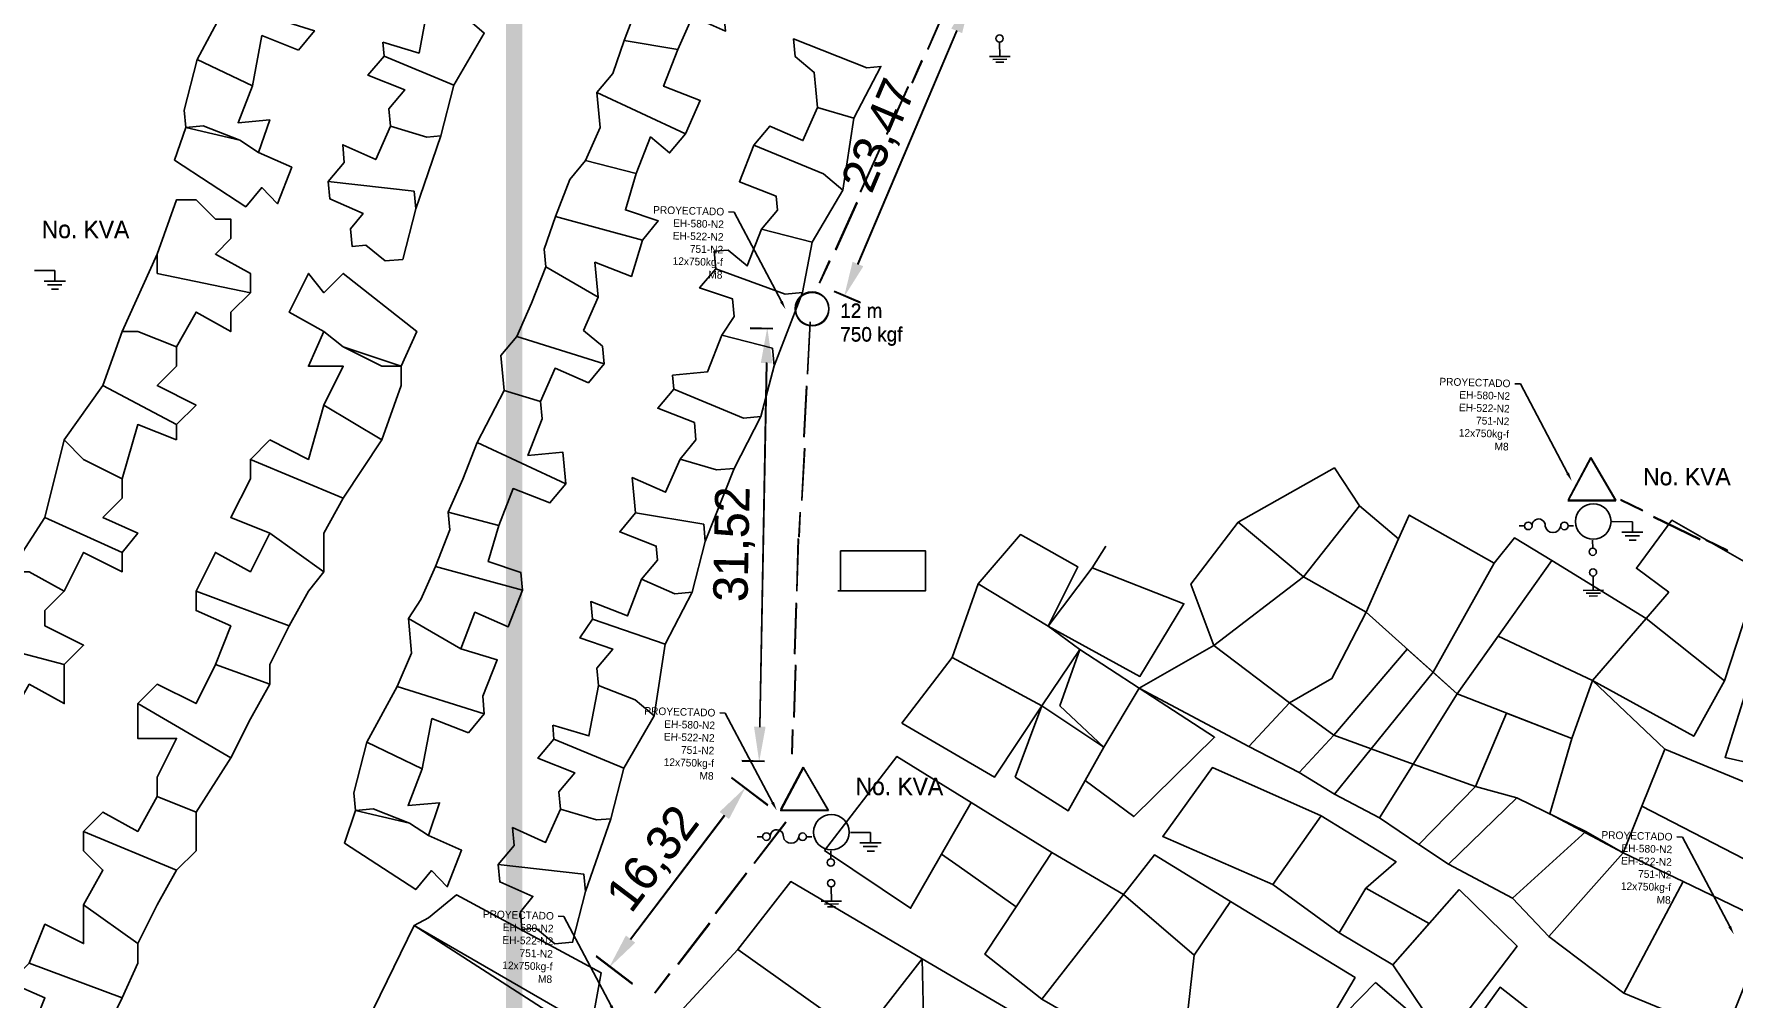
# Model space of a CAD drawing. Header units: millimetres. Extents: x -3588 to 75209, y -3737 to 38254.
# Drawn here: x 6571 to 6694.7, y 5889.1 to 5959.4 of the extents above; entities that cross this region are included whole.
import ezdxf
from ezdxf import colors
from ezdxf.entities.mleader import LeaderData, LeaderLine
from ezdxf.math import Vec2, Vec3

# ---------------------------------------------------------------- set-up
doc = ezdxf.new("R2010")
doc.units = ezdxf.units.MM
doc.linetypes.add('CONTINUA', pattern=[0])
doc.layers.add('Mancheta', color=255, linetype='Continuous')
doc.layers.add('P', color=253, linetype='Continuous')
doc.dimstyles.new('ISO-25', dxfattribs={"dimtxt": 2.5, "dimasz": 2.5, "dimexe": 1.25, "dimexo": 0.625, "dimtad": 1, "dimtxsty": 'Standard', "dimcen": 2.5, "dimadec": 0, "dimazin": 0, "dimtfac": 1, "dimtmove": 0, "dimatfit": 3, "dimfxl": 1, "dimarcsym": 0})

# ---------------------------------------------------------------- blocks, each defined once
blk = doc.blocks.new('*D209')
at = {"color": 0, "lineweight": -2, "transparency": 16777216}
for p, q in [((6624.44, 5903.21), (6621.79, 5905.22)), ((6614.44, 5893.44), (6621.28, 5902.47)), ((6614.58, 5890.2), (6611.94, 5892.21))]:
    blk.add_line(p, q, dxfattribs=at)
at = {"color": 0, "transparency": 16777216}
for points in [[(6620.95, 5902.72), (6621.61, 5902.22), (6622.79, 5904.46)], [(6614.11, 5893.7), (6614.77, 5893.19), (6612.93, 5891.45)]]:
    blk.add_solid(points, dxfattribs=at)
at = {"layer": 'Defpoints', "color": 0, "transparency": 16777216}
for p in [(6622.79, 5904.46), (6624.94, 5902.83), (6615.08, 5889.82)]:
    blk.add_point(p, dxfattribs=at)
at = {"color": 0, "transparency": 16777216, "insert": (6616.2, 5899.22), "char_height": 2.5, "attachment_point": 5, "rotation": 52.8489}
blk.add_mtext('16,32', dxfattribs=at)
blk = doc.blocks.new('*D210')
at = {"color": 0, "lineweight": -2, "transparency": 16777216}
for p, q in [((6624.8, 5937.93), (6623.15, 5937.96)), ((6624.36, 5935.44), (6623.86, 5908.92)), ((6624.2, 5906.41), (6622.56, 5906.44))]:
    blk.add_line(p, q, dxfattribs=at)
at = {"color": 0, "transparency": 16777216}
for points in [[(6623.94, 5935.44), (6624.77, 5935.43), (6624.4, 5937.94)], [(6623.44, 5908.92), (6624.27, 5908.91), (6623.81, 5906.42)]]:
    blk.add_solid(points, dxfattribs=at)
at = {"layer": 'Defpoints', "color": 0, "transparency": 16777216}
for p in [(6625.42, 5937.92), (6623.81, 5906.42), (6624.83, 5906.4)]:
    blk.add_point(p, dxfattribs=at)
at = {"color": 0, "transparency": 16777216, "insert": (6622.02, 5922.22), "char_height": 2.5, "attachment_point": 5, "rotation": 88.9189}
blk.add_mtext('31,52', dxfattribs=at)
blk = doc.blocks.new('*D211')
at = {"color": 0, "lineweight": -2, "transparency": 16777216}
for p, q in [((6638.42, 5962.26), (6640.33, 5961.45)), ((6631, 5942.63), (6638.2, 5959.64)), ((6629.27, 5940.65), (6631.18, 5939.84))]:
    blk.add_line(p, q, dxfattribs=at)
at = {"color": 0, "transparency": 16777216}
for points in [[(6637.82, 5959.8), (6638.58, 5959.47), (6639.17, 5961.94)], [(6630.62, 5942.79), (6631.38, 5942.46), (6630.02, 5940.32)]]:
    blk.add_solid(points, dxfattribs=at)
at = {"layer": 'Defpoints', "color": 0, "transparency": 16777216}
for p in [(6637.84, 5962.5), (6639.17, 5961.94), (6628.69, 5940.89)]:
    blk.add_point(p, dxfattribs=at)
at = {"color": 0, "transparency": 16777216, "insert": (6632.68, 5951.94), "char_height": 2.5, "attachment_point": 5, "rotation": 67.0564}
blk.add_mtext('23,47', dxfattribs=at)
blk = doc.blocks.new('*D215')
at = {"color": 0, "lineweight": -2, "transparency": 16777216}
for p, q in [((6696.95, 5892.31), (6700.85, 5891.35)), ((6695.46, 5874.64), (6699.04, 5889.22)), ((6692.18, 5872.87), (6696.08, 5871.91))]:
    blk.add_line(p, q, dxfattribs=at)
at = {"color": 0, "transparency": 16777216}
for points in [[(6698.63, 5889.32), (6699.44, 5889.12), (6699.64, 5891.65)], [(6695.05, 5874.74), (6695.86, 5874.54), (6694.86, 5872.21)]]:
    blk.add_solid(points, dxfattribs=at)
at = {"layer": 'Defpoints', "color": 0, "transparency": 16777216}
for p in [(6696.35, 5892.45), (6699.64, 5891.65), (6691.57, 5873.02)]:
    blk.add_point(p, dxfattribs=at)
at = {"color": 0, "transparency": 16777216, "insert": (6695.23, 5882.42), "char_height": 2.5, "attachment_point": 5, "rotation": 76.2074}
blk.add_mtext('20,02', dxfattribs=at)
blk = doc.blocks.new('*D811')
at = {"color": 0, "lineweight": -2, "transparency": 16777216}
for p, q in [((6624.45, 5903.17), (6621.81, 5905.18)), ((6614.45, 5893.41), (6621.29, 5902.43)), ((6614.59, 5890.16), (6611.95, 5892.17))]:
    blk.add_line(p, q, dxfattribs=at)
at = {"color": 0, "transparency": 16777216}
for points in [[(6620.96, 5902.68), (6621.62, 5902.18), (6622.8, 5904.43)], [(6614.12, 5893.66), (6614.78, 5893.16), (6612.94, 5891.41)]]:
    blk.add_solid(points, dxfattribs=at)
at = {"layer": 'Defpoints', "color": 0, "transparency": 16777216}
for p in [(6622.8, 5904.43), (6624.95, 5902.8), (6615.09, 5889.78)]:
    blk.add_point(p, dxfattribs=at)
at = {"color": 0, "transparency": 16777216, "insert": (6616.21, 5899.18), "char_height": 2.5, "attachment_point": 5, "rotation": 52.8489}
blk.add_mtext('16,32', dxfattribs=at)
blk = doc.blocks.new('*D812')
at = {"color": 0, "lineweight": -2, "transparency": 16777216}
for p, q in [((6624.81, 5937.89), (6623.17, 5937.92)), ((6624.37, 5935.4), (6623.87, 5908.88)), ((6624.21, 5906.37), (6622.57, 5906.4))]:
    blk.add_line(p, q, dxfattribs=at)
at = {"color": 0, "transparency": 16777216}
for points in [[(6623.95, 5935.41), (6624.78, 5935.39), (6624.42, 5937.9)], [(6623.45, 5908.89), (6624.28, 5908.87), (6623.82, 5906.38)]]:
    blk.add_solid(points, dxfattribs=at)
at = {"layer": 'Defpoints', "color": 0, "transparency": 16777216}
for p in [(6625.43, 5937.88), (6623.82, 5906.38), (6624.84, 5906.36)]:
    blk.add_point(p, dxfattribs=at)
at = {"color": 0, "transparency": 16777216, "insert": (6622.03, 5922.18), "char_height": 2.5, "attachment_point": 5, "rotation": 88.9189}
blk.add_mtext('31,52', dxfattribs=at)
blk = doc.blocks.new('*D813')
at = {"color": 0, "lineweight": -2, "transparency": 16777216}
for p, q in [((6638.43, 5962.22), (6640.34, 5961.41)), ((6631.01, 5942.59), (6638.21, 5959.6)), ((6629.28, 5940.61), (6631.19, 5939.8))]:
    blk.add_line(p, q, dxfattribs=at)
at = {"color": 0, "transparency": 16777216}
for points in [[(6637.83, 5959.76), (6638.6, 5959.44), (6639.19, 5961.9)], [(6630.63, 5942.75), (6631.39, 5942.43), (6630.04, 5940.29)]]:
    blk.add_solid(points, dxfattribs=at)
at = {"layer": 'Defpoints', "color": 0, "transparency": 16777216}
for p in [(6637.85, 5962.47), (6639.19, 5961.9), (6628.7, 5940.85)]:
    blk.add_point(p, dxfattribs=at)
at = {"color": 0, "transparency": 16777216, "insert": (6632.69, 5951.91), "char_height": 2.5, "attachment_point": 5, "rotation": 67.0564}
blk.add_mtext('23,47', dxfattribs=at)
blk = doc.blocks.new('*D817')
at = {"color": 0, "lineweight": -2, "transparency": 16777216}
for p, q in [((6696.96, 5892.27), (6700.86, 5891.31)), ((6695.47, 5874.6), (6699.05, 5889.18)), ((6692.19, 5872.83), (6696.09, 5871.87))]:
    blk.add_line(p, q, dxfattribs=at)
at = {"color": 0, "transparency": 16777216}
for points in [[(6698.65, 5889.28), (6699.46, 5889.08), (6699.65, 5891.61)], [(6695.07, 5874.7), (6695.88, 5874.5), (6694.87, 5872.17)]]:
    blk.add_solid(points, dxfattribs=at)
at = {"layer": 'Defpoints', "color": 0, "transparency": 16777216}
for p in [(6696.36, 5892.42), (6699.65, 5891.61), (6691.59, 5872.98)]:
    blk.add_point(p, dxfattribs=at)
at = {"color": 0, "transparency": 16777216, "insert": (6695.24, 5882.39), "char_height": 2.5, "attachment_point": 5, "rotation": 76.2074}
blk.add_mtext('20,02', dxfattribs=at)

msp = doc.modelspace()

# ---------------------------------------------------------------- linework, layer by layer
at = {"color": 10}
for p, q in [((6636.096, 5958.275), (6637.603, 5961.742)), ((6636.108, 5958.236), (6637.614, 5961.704)), ((6642.086, 5957.748), (6640.591, 5957.731)), ((6641.329, 5958.79), (6641.34, 5957.74)), ((6634.958, 5955.834), (6635.667, 5957.466)), ((6634.969, 5955.796), (6635.678, 5957.428)), ((6641.855, 5957.54), (6640.829, 5957.529)), ((6641.637, 5957.337), (6641.046, 5957.331)), ((6633.104, 5952.102), (6634.662, 5955.546)), ((6633.115, 5952.064), (6634.674, 5955.508)), ((6631.194, 5947.903), (6632.723, 5951.282)), ((6631.205, 5947.865), (6632.734, 5951.243)), ((6629.381, 5943.678), (6630.94, 5947.123)), ((6629.392, 5943.64), (6630.951, 5947.085)), ((6628.206, 5941.256), (6628.94, 5942.877)), ((6628.217, 5941.217), (6628.951, 5942.838)), ((6571.049, 5942.139), (6572.526, 5942.138)), ((6572.526, 5942.138), (6572.527, 5941.403)), ((6571.74, 5941.382), (6573.289, 5941.381)), ((6571.984, 5941.108), (6573.028, 5941.108)), ((6572.274, 5940.779), (6572.801, 5940.779)), ((6627.327, 5934.64), (6627.526, 5938.415)), ((6627.338, 5934.601), (6627.537, 5938.377)), ((6627.075, 5930.034), (6627.27, 5933.737)), ((6627.086, 5929.995), (6627.282, 5933.699)), ((6626.922, 5925.439), (6627.122, 5929.215)), ((6626.933, 5925.401), (6627.133, 5929.176)), ((6682.752, 5925.47), (6684.379, 5928.525)), ((6682.763, 5925.432), (6684.39, 5928.487)), ((6684.379, 5928.525), (6686.2, 5925.405)), ((6684.39, 5928.487), (6686.212, 5925.367)), ((6686.547, 5925.461), (6688.147, 5924.683)), ((6686.558, 5925.423), (6688.158, 5924.645)), ((6626.709, 5922.755), (6626.802, 5924.532)), ((6626.72, 5922.717), (6626.814, 5924.493)), ((6686.2, 5925.405), (6682.699, 5925.405)), ((6686.212, 5925.367), (6682.711, 5925.367)), ((6688.936, 5924.219), (6692.336, 5922.565)), ((6688.948, 5924.181), (6692.347, 5922.527)), ((6679.162, 5923.535), (6679.547, 5923.535)), ((6682.737, 5923.536), (6683.126, 5923.536)), ((6685.939, 5923.85), (6687.415, 5923.848)), ((6686.63, 5923.092), (6688.179, 5923.092)), ((6687.415, 5923.848), (6687.416, 5923.114)), ((6626.548, 5918.835), (6626.662, 5922.614)), ((6626.559, 5918.797), (6626.673, 5922.576)), ((6684.512, 5922.496), (6684.518, 5921.919)), ((6686.874, 5922.819), (6687.917, 5922.819)), ((6687.163, 5922.489), (6687.69, 5922.489)), ((6692.736, 5922.55), (6694.335, 5921.769)), ((6692.747, 5922.512), (6694.346, 5921.731)), ((6684.548, 5919.889), (6684.559, 5918.839)), ((6685.305, 5918.847), (6683.811, 5918.83)), ((6685.074, 5918.639), (6684.049, 5918.628)), ((6684.856, 5918.436), (6684.266, 5918.43)), ((6626.399, 5914.225), (6626.511, 5917.932)), ((6626.41, 5914.186), (6626.523, 5917.893)), ((6626.35, 5909.628), (6626.464, 5913.407)), ((6626.361, 5909.59), (6626.476, 5913.369)), ((6626.197, 5906.94), (6626.251, 5908.718)), ((6626.208, 5906.901), (6626.262, 5908.68)), ((6625.4, 5902.903), (6627.027, 5905.959)), ((6625.411, 5902.865), (6627.038, 5905.92)), ((6627.027, 5905.959), (6628.848, 5902.838)), ((6627.038, 5905.92), (6628.86, 5902.8)), ((6623.445, 5898.975), (6625.748, 5901.974)), ((6623.457, 5898.937), (6625.759, 5901.936)), ((6628.848, 5902.838), (6625.347, 5902.838)), ((6628.86, 5902.8), (6625.358, 5902.8)), ((6623.68, 5900.896), (6624.065, 5900.896)), ((6627.255, 5900.897), (6627.644, 5900.897)), ((6630.457, 5901.21), (6631.934, 5901.209)), ((6631.934, 5901.209), (6631.934, 5900.474)), ((6629.031, 5899.856), (6629.036, 5899.279)), ((6631.148, 5900.453), (6632.697, 5900.452)), ((6631.392, 5900.179), (6632.435, 5900.179)), ((6631.682, 5899.85), (6632.208, 5899.85)), ((6620.63, 5895.321), (6622.888, 5898.263)), ((6620.641, 5895.283), (6622.899, 5898.225)), ((6629.066, 5897.25), (6629.077, 5896.2)), ((6629.823, 5896.208), (6628.329, 5896.191)), ((6629.592, 5896), (6628.567, 5895.989)), ((6629.374, 5895.797), (6628.784, 5895.791)), ((6617.902, 5891.621), (6620.205, 5894.62)), ((6617.914, 5891.582), (6620.216, 5894.581)), ((6616.207, 5889.529), (6617.29, 5890.94)), ((6616.218, 5889.491), (6617.301, 5890.902))]:
    msp.add_line(p, q, dxfattribs=at)
at = {"color": 4}
for points in [[(6658.698, 5923.811), (6665.704, 5927.77), (6667.543, 5925.014), (6663.453, 5919.835)], [(6668.021, 5917.247), (6670.386, 5922.592), (6667.543, 5925.014)], [(6670.386, 5922.592), (6671.154, 5924.328), (6677.336, 5920.836), (6672.893, 5912.879), (6674.649, 5911.304), (6681.531, 5921.011), (6678.822, 5922.67), (6677.336, 5920.836)], [(6658.698, 5923.811), (6655.253, 5919.301), (6656.936, 5914.829), (6663.453, 5919.835), (6658.698, 5923.811)], [(6690.056, 5918.713), (6687.706, 5920.452), (6690.284, 5923.948), (6696.729, 5920.268), (6694.122, 5912.264)], [(6681.531, 5921.011), (6688.406, 5916.801), (6684.503, 5912.278), (6682.99, 5908.051), (6674.649, 5911.304), (6677.629, 5915.507), (6684.503, 5912.278)], [(6663.453, 5919.835), (6668.021, 5917.247), (6665.527, 5912.411), (6662.432, 5910.647)], [(6688.406, 5916.801), (6690.056, 5918.713)], [(6671.442, 5906.192), (6674.649, 5911.304), (6668.021, 5917.247)], [(6688.406, 5916.801), (6694.122, 5912.264), (6691.87, 5908.22), (6684.503, 5912.278)], [(6656.936, 5914.829), (6651.477, 5911.728), (6659.475, 5907.458), (6662.432, 5910.647), (6656.936, 5914.829)], [(6665.67, 5908.302), (6668.751, 5911.914), (6671.012, 5914.565), (6674.649, 5911.304), (6671.442, 5906.192), (6668.385, 5907.294), (6672.893, 5912.879), (6671.012, 5914.565)], [(6675.994, 5904.551), (6678.242, 5909.902), (6682.99, 5908.051), (6681.393, 5902.555), (6686.725, 5899.73), (6688.095, 5903.12), (6689.77, 5907.264), (6684.503, 5912.278), (6689.77, 5907.264), (6701.008, 5902.633), (6698.537, 5897.729), (6688.095, 5903.12)], [(6663.136, 5905.582), (6659.475, 5907.458), (6662.432, 5910.647), (6665.67, 5908.302)], [(6695.706, 5911.595), (6694.158, 5906.672), (6701.161, 5905.09), (6702.745, 5909.345), (6695.706, 5911.595)], [(6665.717, 5903.988), (6663.136, 5905.582), (6665.67, 5908.302), (6668.385, 5907.294)], [(6671.442, 5906.192), (6668.385, 5907.294), (6665.717, 5903.988), (6668.98, 5902.267)], [(6671.865, 5900.331), (6668.98, 5902.267), (6671.442, 5906.192), (6675.994, 5904.551)], [(6678.992, 5903.732), (6675.994, 5904.551), (6671.865, 5900.331), (6674.008, 5898.892)], [(6678.666, 5896.425), (6674.008, 5898.892), (6678.992, 5903.732), (6684.023, 5901.266)], [(6681.322, 5893.632), (6678.666, 5896.425), (6684.023, 5901.266), (6686.725, 5899.73)], [(6686.772, 5889.49), (6681.322, 5893.632), (6686.725, 5899.73), (6691.104, 5897.635)], [(6686.772, 5889.49), (6694.132, 5886.464), (6697.393, 5894.61), (6691.104, 5897.635), (6686.772, 5889.49)], [(6673.724, 5884.295), (6676.63, 5880.6), (6679.096, 5880.6), (6682.266, 5886.407), (6677.775, 5889.926), (6673.724, 5884.295)]]:
    msp.add_lwpolyline(points, dxfattribs=at)
at = {"color": 3}
for points in [[(6629.549, 5918.814), (6635.931, 5918.814), (6635.931, 5921.713), (6629.743, 5921.713), (6629.743, 5918.814)], [(6639.765, 5919.311), (6644.869, 5916.239), (6647.028, 5920.554), (6642.841, 5922.907), (6639.765, 5919.311)], [(6648.075, 5920.488), (6654.749, 5917.873), (6651.543, 5912.578), (6644.869, 5916.239), (6648.075, 5920.488)], [(6639.765, 5919.311), (6637.868, 5913.951), (6644.411, 5910.42), (6647.159, 5914.539), (6644.869, 5916.239)], [(6645.72, 5910.42), (6648.904, 5907.412), (6651.477, 5911.728), (6647.159, 5914.539), (6645.72, 5910.42)], [(6634.204, 5909.178), (6637.868, 5913.951), (6644.411, 5910.42), (6640.958, 5905.246), (6634.204, 5909.178)], [(6651.477, 5911.728), (6656.986, 5908.142), (6651.09, 5902.369), (6647.552, 5904.994), (6648.904, 5907.412)], [(6642.448, 5905.246), (6646.308, 5902.771), (6647.552, 5904.994), (6648.904, 5907.412), (6644.411, 5910.42), (6642.448, 5905.246)], [(6628.58, 5899.898), (6634.842, 5895.683), (6639.258, 5903.389), (6633.853, 5906.748), (6628.58, 5899.898)], [(6639.258, 5903.389), (6645.13, 5899.74), (6642.521, 5895.787), (6638.377, 5898.717), (6637.099, 5899.621)], [(6642.521, 5895.787), (6640.249, 5892.344), (6644.399, 5889.056), (6650.342, 5896.679), (6645.13, 5899.74)], [(6622.272, 5892.683), (6631.239, 5886.302), (6635.68, 5892.007), (6626.121, 5897.628), (6622.272, 5892.683)], [(6599.725, 5894.989), (6601.767, 5896.655), (6612.302, 5890.981), (6611.576, 5886.967), (6598.684, 5894.435), (6599.725, 5894.989)], [(6595.726, 5888.36), (6607.721, 5881.465), (6611.172, 5886.39), (6598.684, 5894.435), (6595.726, 5888.36)], [(6618.085, 5888.161), (6624.598, 5883.048), (6631.239, 5886.302), (6622.272, 5892.683), (6618.085, 5888.161)], [(6635.68, 5892.007), (6642.715, 5887.871), (6638.914, 5881.554), (6634.196, 5884.994), (6635.79, 5887.733), (6635.68, 5892.007)]]:
    msp.add_lwpolyline(points, dxfattribs=at)
msp.add_lwpolyline([(6648.075, 5920.488), (6649.056, 5922.057)])
at = {"color": 5}
for points in [[(6653.208, 5900.924), (6661.221, 5897.405), (6653.208, 5900.924), (6656.818, 5905.939), (6664.743, 5902.42)], [(6661.221, 5897.405), (6664.743, 5902.42), (6670.202, 5899.076), (6668.001, 5897.141), (6666.064, 5893.886), (6661.221, 5897.405)], [(6650.342, 5896.679), (6652.606, 5899.583), (6658.139, 5896.173)], [(6668.001, 5897.141), (6666.064, 5893.886), (6669.97, 5891.568), (6672.603, 5894.569), (6668.001, 5897.141)], [(6674.781, 5897.053), (6679.008, 5892.918), (6673.724, 5885.967), (6669.97, 5891.568), (6674.781, 5897.053)], [(6650.342, 5896.679), (6655.495, 5892.262), (6654.485, 5883.268), (6644.399, 5889.056)], [(6655.495, 5892.262), (6658.139, 5896.173), (6667.208, 5890.63), (6664.391, 5885.879), (6660.956, 5887.199), (6658.139, 5882.8), (6654.485, 5883.268)], [(6668.705, 5890.278), (6673.724, 5885.967), (6670.616, 5881.968), (6664.391, 5885.879), (6668.705, 5890.278)]]:
    msp.add_lwpolyline(points, dxfattribs=at)
at = {"color": 10}
for centre, radius in [((6641.323, 5959.05), 0.26), ((6627.667, 5939.37), 1.222), ((6627.678, 5939.331), 1.222), ((6684.557, 5923.864), 1.294), ((6679.824, 5923.543), 0.276), ((6682.461, 5923.538), 0.276), ((6684.518, 5921.655), 0.263), ((6684.542, 5920.149), 0.26), ((6629.075, 5901.225), 1.294), ((6624.342, 5900.903), 0.276), ((6626.979, 5900.899), 0.276), ((6629.036, 5899.016), 0.263), ((6629.06, 5897.51), 0.26)]:
    msp.add_circle(centre, radius, dxfattribs=at)
for centre, radius, start, end in [((6680.58, 5923.564), 0.481, 356.0473, 179.98075), ((6681.622, 5923.63), 0.571, 190.00363, 350.3175), ((6625.098, 5900.925), 0.481, 356.0473, 179.98075), ((6626.14, 5900.991), 0.571, 190.00363, 350.3175)]:
    msp.add_arc(centre, radius, start, end, dxfattribs=at)
at = {"layer": 'P', "const_width": 1.2}
msp.add_lwpolyline([(6605.975, -522.389), (6605.975, 8803.839)], dxfattribs=at)
at = {"layer": 'P', "color": 50}
for points in [[(6615.015, 5961.568), (6614.897, 5962.856), (6621.252, 5960.857), (6621.369, 5959.584), (6618.966, 5960.647), (6617.888, 5958.243), (6613.976, 5958.905), (6615.015, 5961.568)], [(6613.16, 5956.511), (6613.976, 5958.905), (6617.888, 5958.243), (6616.85, 5955.566), (6619.528, 5954.527), (6618.451, 5952.109), (6612.004, 5955.121), (6613.16, 5956.511)], [(6627.947, 5955.3), (6627.831, 5956.573), (6626.441, 5957.73), (6626.322, 5959.017), (6631.65, 5956.924), (6632.677, 5957.018), (6630.705, 5953.234), (6628.064, 5954.027), (6627.947, 5955.3)], [(6612.237, 5952.575), (6612.004, 5955.121), (6618.451, 5952.109), (6617.295, 5950.719), (6615.905, 5951.875), (6614.865, 5949.212), (6611.175, 5950.158), (6612.237, 5952.575)], [(6623.429, 5951.282), (6624.585, 5952.672), (6627.002, 5951.61), (6628.064, 5954.027), (6630.705, 5953.234), (6629.9, 5948.01), (6628.509, 5949.181), (6623.429, 5951.282)], [(6625.147, 5946.552), (6625.054, 5947.565), (6622.375, 5948.618), (6623.429, 5951.282), (6628.509, 5949.181), (6629.9, 5948.01), (6627.682, 5944.203), (6623.99, 5945.162), (6625.147, 5946.552)], [(6610.019, 5948.768), (6611.175, 5950.158), (6614.865, 5949.212), (6614.073, 5946.557), (6616.466, 5945.756), (6615.31, 5944.366), (6608.981, 5946.09), (6610.019, 5948.768)], [(6608.163, 5943.71), (6608.981, 5946.09), (6615.31, 5944.366), (6614.518, 5941.711), (6611.855, 5942.75), (6612.089, 5940.204), (6608.282, 5942.422), (6608.163, 5943.71)], [(6620.535, 5943.547), (6621.548, 5943.64), (6622.938, 5942.484), (6623.99, 5945.162), (6627.682, 5944.203), (6626.981, 5940.55), (6625.708, 5940.433), (6620.652, 5942.274), (6620.535, 5943.547)], [(6607.242, 5939.759), (6608.282, 5942.422), (6612.089, 5940.204), (6611.027, 5937.787), (6612.417, 5936.631), (6612.533, 5935.358), (6606.18, 5937.342), (6607.242, 5939.759)], [(6621.993, 5938.793), (6621.875, 5940.081), (6619.481, 5940.883), (6620.652, 5942.274), (6625.708, 5940.433), (6626.981, 5940.55), (6624.904, 5935.209), (6624.787, 5936.482), (6621.097, 5937.427), (6621.993, 5938.793)], [(6605.009, 5935.951), (6606.18, 5937.342), (6612.533, 5935.358), (6611.377, 5933.968), (6608.96, 5935.03), (6607.898, 5932.613), (6605.243, 5933.405), (6605.009, 5935.951)], [(6617.497, 5934.529), (6620.043, 5934.763), (6621.097, 5937.427), (6624.787, 5936.482), (6624.904, 5935.209), (6623.944, 5931.518), (6622.671, 5931.401), (6617.591, 5933.502), (6617.497, 5934.529)], [(6608.015, 5931.34), (6606.976, 5928.677), (6609.522, 5928.91), (6609.733, 5926.61), (6603.285, 5929.622), (6605.243, 5933.405), (6607.898, 5932.613), (6608.015, 5931.34)], [(6619.215, 5929.8), (6619.098, 5931.073), (6616.435, 5932.112), (6617.591, 5933.502), (6622.671, 5931.401), (6623.944, 5931.518), (6621.986, 5927.734), (6620.699, 5927.616), (6618.06, 5928.395), (6619.215, 5929.8)], [(6602.233, 5926.943), (6603.285, 5929.622), (6609.733, 5926.61), (6608.577, 5925.22), (6605.899, 5926.258), (6604.861, 5923.581), (6601.169, 5924.54), (6602.233, 5926.943)], [(6614.696, 5925.782), (6614.579, 5927.055), (6616.996, 5925.993), (6618.06, 5928.395), (6620.699, 5927.616), (6621.986, 5927.734), (6619.894, 5922.393), (6619.778, 5923.666), (6614.814, 5924.494), (6614.696, 5925.782)], [(6601.288, 5923.253), (6601.169, 5924.54), (6604.861, 5923.581), (6604.082, 5920.941), (6606.461, 5920.139), (6606.579, 5918.851), (6600.248, 5920.59), (6601.288, 5923.253)], [(6616.414, 5921.052), (6616.321, 5922.065), (6613.658, 5923.104), (6614.814, 5924.494), (6619.778, 5923.666), (6619.894, 5922.393), (6618.949, 5918.702), (6617.676, 5918.586), (6615.259, 5919.648), (6616.414, 5921.052)], [(6599.186, 5918.173), (6600.248, 5920.59), (6606.579, 5918.851), (6605.539, 5916.188), (6603.122, 5917.25), (6602.083, 5914.587), (6598.276, 5916.805), (6599.186, 5918.173)], [(6611.673, 5916.751), (6611.557, 5918.024), (6614.22, 5916.985), (6615.259, 5919.648), (6617.676, 5918.586), (6618.949, 5918.702), (6616.977, 5914.918), (6611.673, 5916.751)], [(6598.51, 5914.259), (6598.276, 5916.805), (6602.083, 5914.587), (6604.738, 5913.795), (6603.684, 5911.13), (6603.801, 5909.857), (6597.448, 5911.842), (6598.51, 5914.259)], [(6612.001, 5913.178), (6613.158, 5914.567), (6610.763, 5915.384), (6611.673, 5916.751), (6616.977, 5914.918), (6616.173, 5909.694), (6614.781, 5910.865), (6612.118, 5911.904), (6612.001, 5913.178)], [(6602.646, 5908.453), (6599.981, 5909.507), (6599.282, 5905.839), (6595.253, 5907.774), (6597.448, 5911.842), (6603.801, 5909.857), (6602.646, 5908.453)], [(6608.78, 5909.016), (6611.419, 5908.237), (6612.118, 5911.904), (6614.781, 5910.865), (6616.173, 5909.694), (6613.954, 5905.887), (6608.873, 5908.003), (6608.78, 5909.016)], [(6594.308, 5904.084), (6595.253, 5907.774), (6599.282, 5905.839), (6598.244, 5903.162), (6600.544, 5903.373), (6599.727, 5900.993), (6598.361, 5901.889), (6594.425, 5902.811), (6594.308, 5904.084)], [(6609.225, 5904.169), (6610.381, 5905.559), (6607.702, 5906.612), (6608.873, 5908.003), (6613.954, 5905.887), (6613.008, 5902.211), (6611.981, 5902.117), (6609.341, 5902.896), (6609.225, 5904.169)], [(6595.698, 5902.928), (6598.361, 5901.889), (6599.727, 5900.993), (6602.145, 5899.916), (6601.106, 5897.253), (6599.962, 5898.432), (6598.806, 5897.042), (6593.607, 5900.431), (6594.425, 5902.811), (6595.698, 5902.928)], [(6605.979, 5900.268), (6605.861, 5901.556), (6608.265, 5900.478), (6609.341, 5902.896), (6611.981, 5902.117), (6613.008, 5902.211), (6611.176, 5896.894), (6611.059, 5898.167), (6604.808, 5898.877), (6605.979, 5900.268)], [(6606.424, 5895.422), (6607.342, 5896.542), (6604.925, 5897.604), (6604.808, 5898.877), (6611.059, 5898.167), (6611.176, 5896.894), (6610.231, 5893.203), (6608.943, 5893.085), (6607.553, 5894.241), (6606.541, 5894.148), (6606.424, 5895.422)]]:
    msp.add_lwpolyline(points, dxfattribs=at)
at = {"layer": 'P', "color": 200}
for points in [[(6590.273, 5958.208), (6587.608, 5959.261), (6586.909, 5955.594), (6582.88, 5957.529), (6585.074, 5961.597), (6591.428, 5959.612), (6590.273, 5958.208)], [(6596.407, 5958.77), (6599.046, 5957.991), (6599.745, 5961.659), (6602.408, 5960.62), (6603.799, 5959.449), (6601.581, 5955.642), (6596.5, 5957.758), (6596.407, 5958.77)], [(6596.851, 5953.924), (6598.008, 5955.314), (6595.329, 5956.367), (6596.5, 5957.758), (6601.581, 5955.642), (6600.635, 5951.966), (6599.607, 5951.872), (6596.968, 5952.651), (6596.851, 5953.924)], [(6581.935, 5953.839), (6582.88, 5957.529), (6586.909, 5955.594), (6585.871, 5952.916), (6588.171, 5953.127), (6587.354, 5950.747), (6585.988, 5951.643), (6582.052, 5952.566), (6581.935, 5953.839)], [(6583.325, 5952.683), (6585.988, 5951.643), (6587.354, 5950.747), (6589.772, 5949.671), (6588.733, 5947.008), (6587.589, 5948.187), (6586.433, 5946.797), (6581.234, 5950.186), (6582.052, 5952.566), (6583.325, 5952.683)], [(6593.606, 5950.023), (6593.488, 5951.31), (6595.892, 5950.232), (6596.968, 5952.651), (6599.607, 5951.872), (6600.635, 5951.966), (6598.803, 5946.648), (6598.686, 5947.921), (6592.435, 5948.631), (6593.606, 5950.023)], [(6594.051, 5945.176), (6594.969, 5946.296), (6592.552, 5947.358), (6592.435, 5948.631), (6598.686, 5947.921), (6598.803, 5946.648), (6597.858, 5942.958), (6596.57, 5942.84), (6595.18, 5943.996), (6594.168, 5943.903), (6594.051, 5945.176)], [(6585.338, 5944.48), (6584.218, 5943.344), (6586.762, 5941.935), (6586.762, 5940.527), (6579.977, 5941.935), (6579.977, 5943.344), (6581.385, 5947.296), (6582.809, 5947.296), (6584.218, 5945.888), (6585.338, 5945.888), (6585.338, 5944.48)], [(6585.338, 5939.119), (6585.338, 5937.694), (6582.809, 5939.119), (6581.385, 5936.574), (6578.568, 5937.694), (6577.432, 5937.694), (6579.977, 5943.344), (6579.977, 5941.935), (6586.762, 5940.527), (6585.338, 5939.119)], [(6596.348, 5935.166), (6593.532, 5936.574), (6592.123, 5937.694), (6589.579, 5939.119), (6590.987, 5941.935), (6592.123, 5940.527), (6593.532, 5941.935), (6598.893, 5937.694), (6597.757, 5935.166), (6596.348, 5935.166)], [(6581.385, 5935.166), (6579.977, 5933.757), (6582.809, 5932.333), (6581.385, 5930.925), (6576.024, 5933.757), (6577.432, 5937.694), (6578.568, 5937.694), (6581.385, 5936.574), (6581.385, 5935.166)], [(6597.757, 5933.757), (6596.348, 5929.804), (6592.123, 5932.333), (6593.532, 5935.166), (6590.987, 5935.166), (6592.123, 5937.694), (6593.532, 5936.574), (6597.757, 5935.166), (6597.757, 5933.757)], [(6581.385, 5929.804), (6578.568, 5930.925), (6577.432, 5926.972), (6574.615, 5928.38), (6573.207, 5929.804), (6576.024, 5933.757), (6581.385, 5930.925), (6581.385, 5929.804)], [(6588.17, 5929.804), (6590.987, 5928.38), (6592.123, 5932.333), (6596.348, 5929.804), (6593.532, 5925.563), (6586.762, 5928.38), (6588.17, 5929.804)], [(6577.432, 5925.563), (6576.024, 5924.155), (6578.568, 5923.019), (6577.432, 5921.61), (6571.799, 5924.155), (6573.207, 5929.804), (6574.615, 5928.38), (6577.432, 5926.972), (6577.432, 5925.563)], [(6592.123, 5923.019), (6592.123, 5920.202), (6588.17, 5923.019), (6585.338, 5924.155), (6586.762, 5926.972), (6586.762, 5928.38), (6593.532, 5925.563), (6592.123, 5923.019)], [(6577.432, 5921.61), (6577.432, 5920.202), (6574.615, 5921.61), (6573.207, 5918.794), (6570.662, 5920.202), (6569.254, 5920.202), (6571.799, 5924.155), (6577.432, 5921.61)], [(6590.987, 5918.794), (6589.579, 5916.249), (6582.809, 5918.794), (6584.218, 5921.61), (6586.762, 5920.202), (6588.17, 5923.019), (6592.123, 5920.202), (6590.987, 5918.794)], [(6571.799, 5917.37), (6571.799, 5916.249), (6574.615, 5914.841), (6573.207, 5913.433), (6567.846, 5914.841), (6567.846, 5916.249), (6569.254, 5920.202), (6570.662, 5920.202), (6573.207, 5918.794), (6571.799, 5917.37)], [(6588.17, 5913.433), (6588.17, 5912.008), (6584.218, 5913.433), (6585.338, 5916.249), (6582.809, 5917.37), (6582.809, 5918.794), (6589.579, 5916.249), (6588.17, 5913.433)], [(6573.207, 5912.008), (6573.207, 5910.6), (6570.662, 5912.008), (6569.254, 5909.48), (6566.437, 5910.6), (6565.013, 5910.6), (6567.846, 5916.249), (6567.846, 5914.841), (6573.207, 5913.433), (6573.207, 5912.008)], [(6586.762, 5909.48), (6585.338, 5906.647), (6578.568, 5910.6), (6579.977, 5912.008), (6582.809, 5910.6), (6584.218, 5913.433), (6588.17, 5912.008), (6586.762, 5909.48)], [(6579.977, 5905.239), (6581.385, 5908.055), (6578.568, 5908.055), (6578.568, 5910.6), (6585.338, 5906.647), (6582.809, 5902.694), (6579.977, 5903.83), (6579.977, 5905.239)], [(6582.809, 5899.877), (6581.385, 5898.469), (6574.615, 5901.286), (6576.024, 5902.694), (6578.568, 5901.286), (6579.977, 5903.83), (6582.809, 5902.694), (6582.809, 5899.877)], [(6579.977, 5895.925), (6578.568, 5893.108), (6574.615, 5895.925), (6576.024, 5898.469), (6574.615, 5899.877), (6574.615, 5901.286), (6581.385, 5898.469), (6579.977, 5895.925)], [(6578.568, 5891.684), (6577.432, 5889.155), (6570.662, 5891.684), (6571.799, 5894.516), (6574.615, 5893.108), (6574.615, 5895.925), (6578.568, 5893.108), (6578.568, 5891.684)], [(6576.024, 5886.322), (6574.615, 5884.914), (6570.662, 5886.322), (6571.799, 5889.155), (6569.254, 5890.275), (6570.662, 5891.684), (6577.432, 5889.155), (6576.024, 5886.322)]]:
    msp.add_lwpolyline(points, dxfattribs=at)

# ---------------------------------------------------------------- texts
at = {"color": 10, "attachment_point": 1}
for s, width, gutter_width, insert, char_height in [('No. KVA', 17.75852, 6.215, (6571.565, 5945.779), 1.243), ('No. KVA', 17.75852, 6.215, (6571.576, 5945.741), 1.243), ('12 m^J750 kgf ', 21.10344, 5.166, (6629.715, 5939.754), 1.03321), ('12 m^J750 kgf ', 21.10344, 5.166, (6629.726, 5939.716), 1.03321), ('No. KVA', 17.75852, 6.215, (6688.186, 5927.77), 1.243), ('No. KVA', 17.75852, 6.215, (6688.197, 5927.732), 1.243), ('No. KVA', 17.75852, 6.215, (6630.834, 5905.204), 1.243), ('No. KVA', 17.75852, 6.215, (6630.845, 5905.166), 1.243)]:
    msp.add_mtext_dynamic_manual_height_columns(s, width=width, gutter_width=gutter_width, heights=[0], dxfattribs=dict(at, insert=insert, char_height=char_height))

# ---------------------------------------------------------------- dimensions: what is measured, and where the dimension line sits
at = {"color": 1}
for p1, p2, distance, picture, middle in [((6628.69, 5940.89), (6637.84, 5962.505), -1.45, '*D211', (6632.681, 5951.944)), ((6628.701, 5940.851), (6637.851, 5962.467), -1.45, '*D813', (6632.693, 5951.906)), ((6625.423, 5937.916), (6624.828, 5906.397), -1.019, '*D210', (6622.024, 5922.215)), ((6625.434, 5937.878), (6624.84, 5906.359), -1.019, '*D812', (6622.035, 5922.177)), ((6615.0818, 5889.8232), (6624.9405, 5902.8346), 2.6977, '*D209', (6616.2005, 5899.2162)), ((6615.093, 5889.785), (6624.952, 5902.796), 2.698, '*D811', (6616.212, 5899.178)), ((6691.574, 5873.016), (6696.347, 5892.455), -3.387, '*D215', (6695.226, 5882.425)), ((6691.586, 5872.977), (6696.358, 5892.417), -3.387, '*D817', (6695.237, 5882.386))]:
    dim = msp.add_aligned_dim(p1=p1, p2=p2, distance=distance, dimstyle='ISO-25', dxfattribs=at)
    dim.commit()
    dim.dimension.update_dxf_attribs({"geometry": picture, "text_midpoint": middle})

# ---------------------------------------------------------------- leaders
at = {"layer": 'Mancheta', "color": 1, "linetype": 'CONTINUA'}
ml = msp.add_multileader_mtext('Standard', dxfattribs=at)
ml.set_content('PROYECTADO\\PEH-580-N2\\PEH-522-N2\\P751-N2    \\P12x750kg-f\\PM8', color=1)
ml.set_leader_properties()
ml.build(insert=Vec2(0, 0))
ml.multileader.update_dxf_attribs({"arrow_head_size": 0.648})
ctx = ml.context
ctx.base_point, ctx.char_height, ctx.arrow_head_size, ctx.landing_gap_size, ctx.plane_origin, ctx.plane_x_axis, ctx.plane_y_axis = Vec3(6615.603, 5946.581), 0.5529, 0.648, 0.324, Vec3(6623.437, 5955.169), Vec3(0.9996111, -0.027885), Vec3(0.027885, 0.9996111)
ctx.text_align_type = 2
notes = []
notes.append((ctx, [(0, (1, 1, 0), (6621.995, 5946.403), (-0.9996111, 0.027885), 0.401, [(0, [(6625.738, 5939.313)], 0, [])])]))
ctx.mtext.insert, ctx.mtext.text_direction, ctx.mtext.rotation, ctx.mtext.width, ctx.mtext.alignment, ctx.mtext.flow_direction = Vec3(6621.278, 5946.704), Vec3(0.9996111, -0.027885), 6.2552967, 5.37864, 3, 5
ml = msp.add_multileader_mtext('Standard', dxfattribs=at)
ml.set_content('PROYECTADO\\PEH-580-N2\\PEH-522-N2\\P751-N2    \\P12x750kg-f\\PM8', color=1)
ml.set_leader_properties()
ml.build(insert=Vec2(0, 0))
ml.multileader.update_dxf_attribs({"arrow_head_size": 0.648})
ctx = ml.context
ctx.base_point, ctx.char_height, ctx.arrow_head_size, ctx.landing_gap_size, ctx.plane_origin, ctx.plane_x_axis, ctx.plane_y_axis = Vec3(6672.858, 5934.069), 0.5529, 0.648, 0.324, Vec3(6680.692, 5942.657), Vec3(0.9996111, -0.027885), Vec3(0.027885, 0.9996111)
ctx.text_align_type = 2
notes.append((ctx, [(0, (1, 1, 0), (6679.25, 5933.891), (-0.9996111, 0.027885), 0.401, [(0, [(6682.993, 5926.802)], 0, [])])]))
ctx.mtext.insert, ctx.mtext.text_direction, ctx.mtext.rotation, ctx.mtext.width, ctx.mtext.alignment, ctx.mtext.flow_direction = Vec3(6678.533, 5934.192), Vec3(0.9996111, -0.027885), 6.2552967, 5.37864, 3, 5
ml = msp.add_multileader_mtext('Standard', dxfattribs=at)
ml.set_content('PROYECTADO\\PEH-580-N2\\PEH-522-N2\\P751-N2    \\P12x750kg-f\\PM8', color=1)
ml.set_leader_properties()
ml.build(insert=Vec2(0, 0))
ml.multileader.update_dxf_attribs({"arrow_head_size": 0.648})
ctx = ml.context
ctx.base_point, ctx.char_height, ctx.arrow_head_size, ctx.landing_gap_size, ctx.plane_origin, ctx.plane_x_axis, ctx.plane_y_axis = Vec3(6614.96, 5910.079), 0.5529, 0.648, 0.324, Vec3(6622.793, 5918.667), Vec3(0.9996111, -0.027885), Vec3(0.027885, 0.9996111)
ctx.text_align_type = 2
notes.append((ctx, [(0, (1, 1, 0), (6621.351, 5909.901), (-0.9996111, 0.027885), 0.401, [(0, [(6625.095, 5902.812)], 0, [])])]))
ctx.mtext.insert, ctx.mtext.text_direction, ctx.mtext.rotation, ctx.mtext.width, ctx.mtext.alignment, ctx.mtext.flow_direction = Vec3(6620.634, 5910.202), Vec3(0.9996111, -0.027885), 6.2552967, 5.37864, 3, 5
ml = msp.add_multileader_mtext('Standard', dxfattribs=at)
ml.set_content('PROYECTADO\\PEH-580-N2\\PEH-522-N2\\P751-N2    \\P12x750kg-f\\PM8', color=1)
ml.set_leader_properties()
ml.build(insert=Vec2(0, 0))
ml.multileader.update_dxf_attribs({"arrow_head_size": 0.648})
ctx = ml.context
ctx.base_point, ctx.char_height, ctx.arrow_head_size, ctx.landing_gap_size, ctx.plane_origin, ctx.plane_x_axis, ctx.plane_y_axis = Vec3(6684.66, 5901.045), 0.5529, 0.648, 0.324, Vec3(6692.494, 5909.632), Vec3(0.9996111, -0.027885), Vec3(0.027885, 0.9996111)
ctx.text_align_type = 2
notes.append((ctx, [(0, (1, 1, 0), (6691.052, 5900.867), (-0.9996111, 0.027885), 0.401, [(0, [(6694.795, 5893.777)], 0, [])])]))
ctx.mtext.insert, ctx.mtext.text_direction, ctx.mtext.rotation, ctx.mtext.width, ctx.mtext.alignment, ctx.mtext.flow_direction = Vec3(6690.335, 5901.168), Vec3(0.9996111, -0.027885), 6.2552967, 5.37864, 3, 5
ml = msp.add_multileader_mtext('Standard', dxfattribs=at)
ml.set_content('PROYECTADO\\PEH-580-N2\\PEH-522-N2\\P751-N2    \\P12x750kg-f\\PM8', color=1)
ml.set_leader_properties()
ml.build(insert=Vec2(0, 0))
ml.multileader.update_dxf_attribs({"arrow_head_size": 0.648})
ctx = ml.context
ctx.base_point, ctx.char_height, ctx.arrow_head_size, ctx.landing_gap_size, ctx.plane_origin, ctx.plane_x_axis, ctx.plane_y_axis = Vec3(6603.2, 5895.275), 0.5529, 0.648, 0.324, Vec3(6611.033, 5903.862), Vec3(0.9996111, -0.027885), Vec3(0.027885, 0.9996111)
ctx.text_align_type = 2
notes.append((ctx, [(0, (1, 1, 0), (6609.591, 5895.096), (-0.9996111, 0.027885), 0.401, [(0, [(6613.334, 5888.007)], 0, [])])]))
ctx.mtext.insert, ctx.mtext.text_direction, ctx.mtext.rotation, ctx.mtext.width, ctx.mtext.alignment, ctx.mtext.flow_direction = Vec3(6608.874, 5895.398), Vec3(0.9996111, -0.027885), 6.2552967, 5.37864, 3, 5
for ctx, leaders in notes:
    for number, flags, end, landing, length, lines in leaders:
        leader = LeaderData()
        leader.index, (leader.has_last_leader_line, leader.has_dogleg_vector, leader.attachment_direction) = number, flags
        leader.last_leader_point, leader.dogleg_vector, leader.dogleg_length = Vec3(end), Vec3(landing), length
        for number, points, colour, breaks in lines:
            line = LeaderLine()
            line.index, line.vertices, line.color, line.breaks = number, Vec3.list(points), colors.encode_raw_color(colour), breaks
            leader.lines.append(line)
        ctx.leaders.append(leader)

doc.saveas('drawing.dxf')
